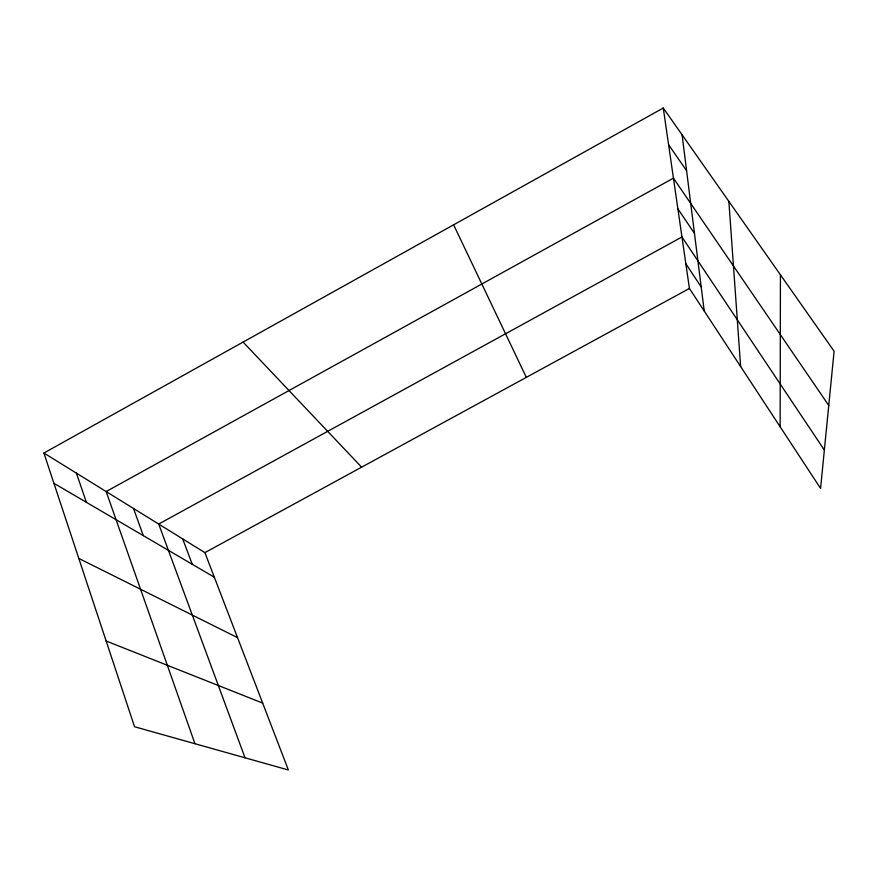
<?xml version="1.0" encoding="UTF-8"?>
<svg xmlns="http://www.w3.org/2000/svg" width="878" height="878" viewBox="0 0 878 878"><rect width="100%" height="100%" fill="white"/><g stroke="black" fill="none" stroke-linecap="round" stroke-linejoin="round"><path stroke-width="1.32" d="M780.136 426.774L780.432 274.814M43.9 453.037L204.892 552.635L288.357 769.973L134.543 726.743L43.9 453.037L663.274 108.027L834.1 351.222L820.579 488.431L689.417 288.445L663.274 108.027M204.892 552.635L689.417 288.445M106.15 641.017L262.676 703.091M78.8 558.43L237.543 637.637M53.92 483.306L214.331 577.219M243.096 342.08L361.626 467.173M668.586 144.705L686.596 170.716M828.755 405.46L673.437 178.157L106.161 491.559L194.96 743.721M677.882 208.81L694.465 233.372M824.354 450.063L681.965 236.983L158.698 524.056L245.028 757.791M685.839 263.74L701.193 286.952M453.619 224.812L526.328 377.364M182.69 538.894L192.271 564.302M133.5 508.472L143.312 535.635M76.408 473.143L86.384 502.304M682.085 134.806L704.222 311.01M728.861 201.402L740.626 366.532"/></g></svg>
